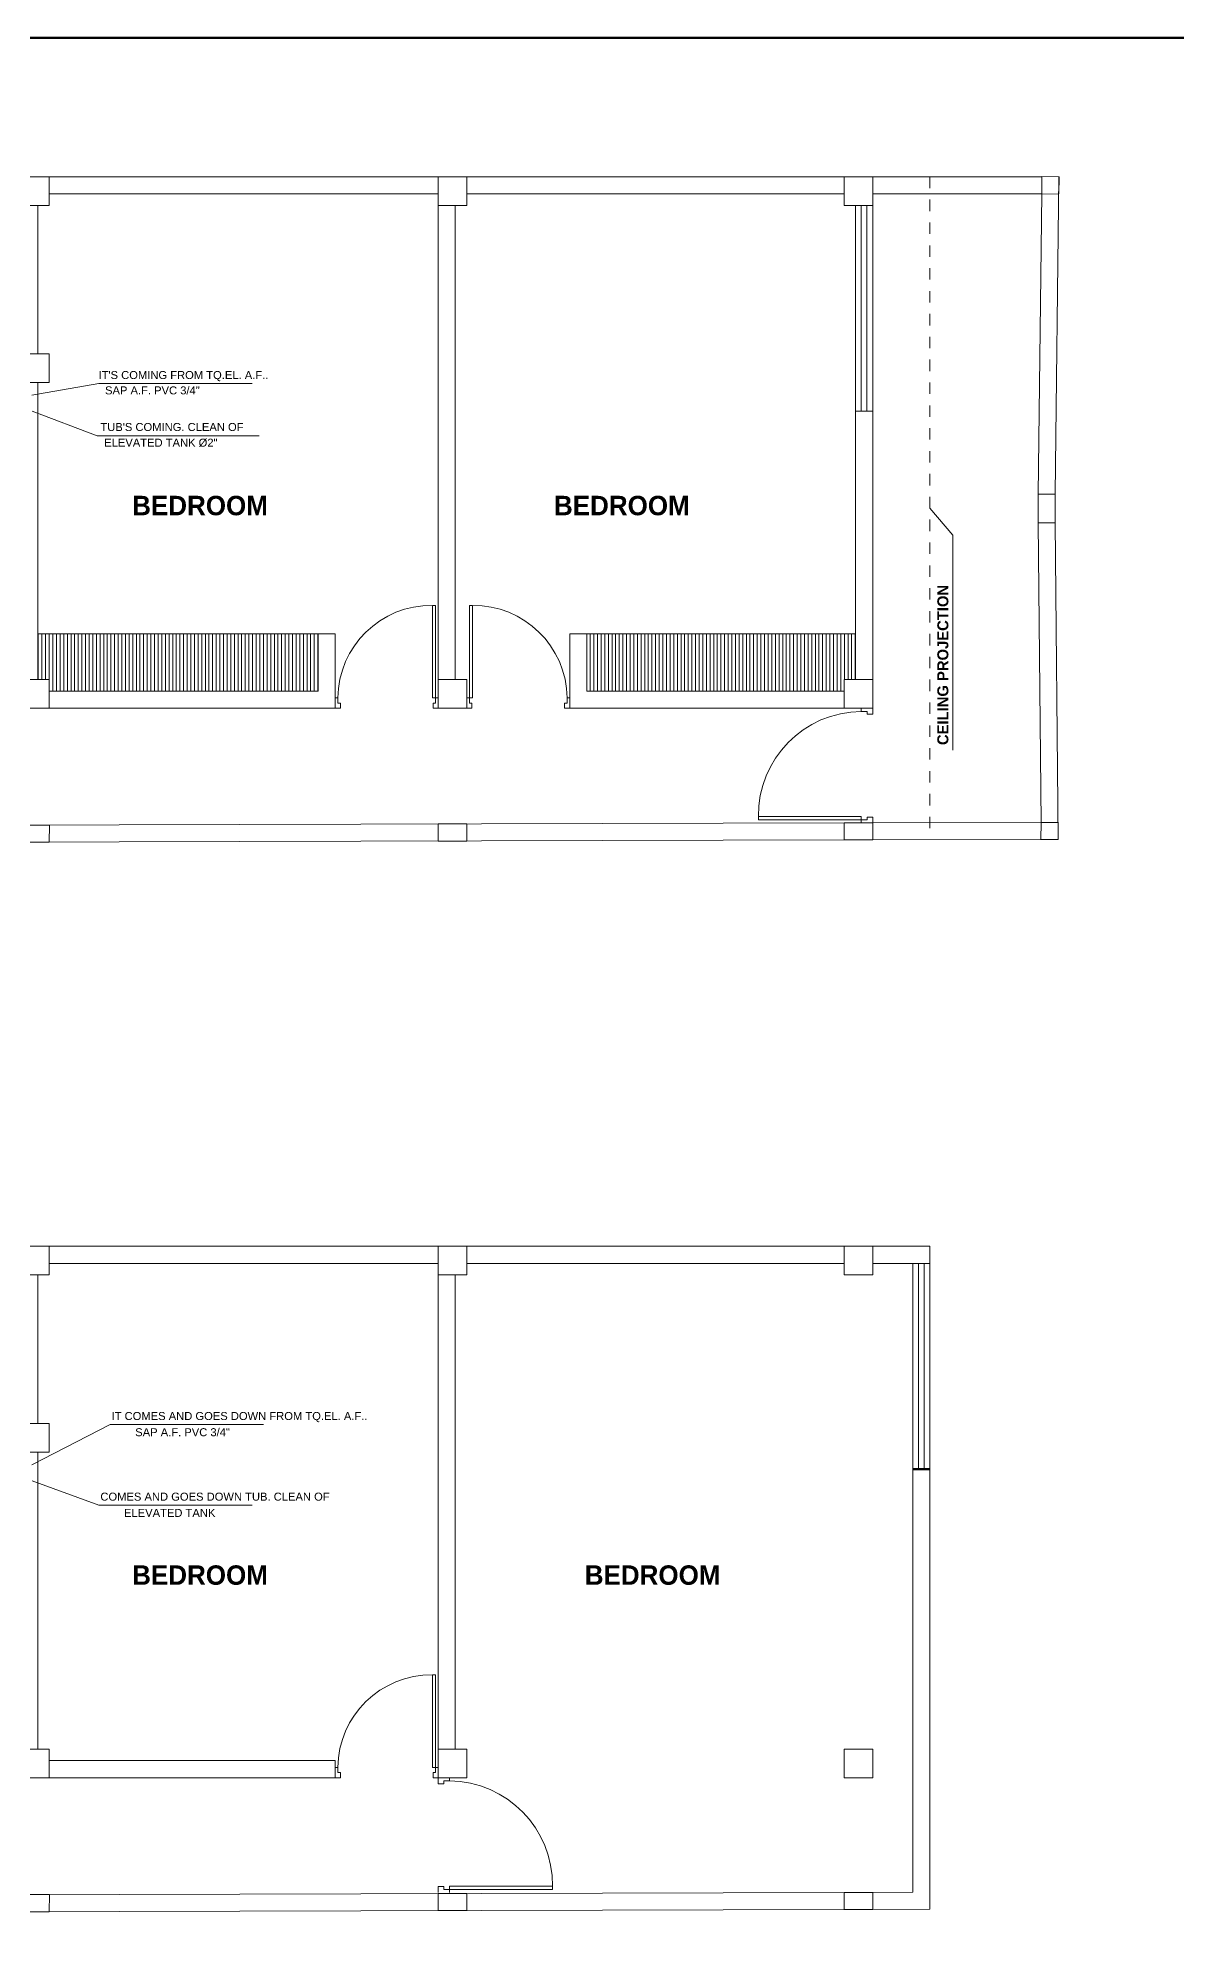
# Model space of a CAD drawing. Header units: millimetres. Extents: x 565 to 912, y 163 to 192.
# Drawn here: x 809.31 to 819.26, y 175.16 to 191.72 of the extents above; entities that cross this region are included whole.
import ezdxf

# ---------------------------------------------------------------- set-up
doc = ezdxf.new("R2010")
doc.units = ezdxf.units.MM
doc.header["$LTSCALE"] = 0.0125
doc.linetypes.add('DASHED2', pattern=[9.525, 6.35, -3.175])
for name, color, linetype, lineweight in [('EQUIPO', 2, 'Continuous', 15), ('MARKO', 186, 'Continuous', 80), ('MURO ALTO', 40, 'Continuous', 70), ('proy', 254, 'Continuous', 0), ('PROYECCCIONES', 9, 'DASHED2', 9), ('TEXTAFR', 7, 'Continuous', 0), ('TEXTURA', 210, 'Continuous', 5)]:
    doc.layers.add(name, color=color, linetype=linetype, lineweight=lineweight)
doc.styles.add('ARIAL', font='arial.ttf')
doc.styles.add('op', font='romab___.ttf')

# ---------------------------------------------------------------- blocks, each defined once
blk = doc.blocks.new('P1.0m')
at = {"layer": 'EQUIPO'}
blk.add_lwpolyline([(0.025, 0), (0.055, 0), (0.055, 0.9), (0.025, 0.9)], close=True, dxfattribs=at)
for points in [[(0, -0.1), (0.05, -0.1), (0.05, -0.05), (0.025, -0.05), (0.025, 0), (0, 0)], [(1, -0.1), (0.95, -0.1), (0.95, -0.05), (0.975, -0.05), (0.975, 0), (1, 0)]]:
    blk.add_lwpolyline(points, dxfattribs=at)
at = {"layer": 'EQUIPO', "color": 252}
blk.add_arc((0.065, -0.01), 0.91, 0.6296, 90.6296, dxfattribs=at)
blk = doc.blocks.new('P0.9m')
at = {"xscale": 0.9000092295639774, "yscale": 0.9000092295639774, "zscale": 0.9000092295639774}
blk.add_blockref('P1.0m', (-0.9, 0), dxfattribs=at)

msp = doc.modelspace()

# ---------------------------------------------------------------- hatches: boundary and pattern name
at = {"layer": 'TEXTURA'}
h = msp.add_hatch(dxfattribs=at)
h.set_pattern_fill('LINE', color=256, scale=0.01, angle=90, style=0)
h.set_pattern_definition([(90, (206.60043, 2.67575), (-0.03175, 2e-18), [])])
h.paths.add_polyline_path([(811.75703, 186.00307), (811.75703, 186.50307), (809.30669, 186.50307), (809.30669, 186.10307), (809.40669, 186.10307), (809.40669, 186.00307)])
h.paths.add_polyline_path([(816.35669, 186.00307), (816.35669, 186.10323), (816.45669, 186.10323), (816.45669, 186.50307), (814.10704, 186.50307), (814.10704, 186.00307)])

# ---------------------------------------------------------------- linework, layer by layer
at = {"layer": 'MARKO'}
msp.add_lwpolyline([(776.97475, 191.71852), (776.97475, 163.21852), (840.56801, 163.21852), (840.56801, 191.71852)], close=True, dxfattribs=at)
at = {"layer": 'MURO ALTO'}
msp.add_line((816.95669, 179.1952), (817.10669, 179.1952), dxfattribs=at)
at = {"layer": 'proy', "ltscale": 0.22}
for p, q in [((809.84095, 188.69502), (809.2529, 188.59099)), ((809.84095, 188.69502), (811.18167, 188.69502)), ((809.82466, 188.23568), (809.25722, 188.45155)), ((809.82466, 188.23568), (811.24149, 188.23568)), ((809.93867, 179.58524), (809.2529, 179.23313)), ((809.84095, 178.87957), (809.25722, 179.09369))]:
    msp.add_line(p, q, dxfattribs=at)
at = {"layer": 'proy'}
for p, q in [((817.30637, 187.36782), (817.10669, 187.6027)), ((817.30637, 185.48645), (817.30637, 187.36782))]:
    msp.add_line(p, q, dxfattribs=at)
at = {"layer": 'PROYECCCIONES'}
msp.add_line((817.10669, 190.50307), (817.10669, 184.70234), dxfattribs=at)
at = {"layer": 'TEXTAFR', "color": 8}
for p, q in [((809.93867, 179.58524), (811.2794, 179.58524)), ((809.84095, 178.87957), (811.18167, 178.87957))]:
    msp.add_line(p, q, dxfattribs=at)
at = {"layer": 'TEXTURA'}
for p, q in [((809.40669, 190.50307), (812.80704, 190.50307)), ((813.05704, 190.50307), (816.60669, 190.50307)), ((816.60669, 190.50307), (818.08668, 190.50307)), ((818.23497, 190.50307), (818.20354, 187.72509)), ((818.23497, 190.50307), (818.23669, 190.50307)), ((809.30669, 188.95307), (809.30669, 190.25307)), ((809.40669, 190.35307), (812.80704, 190.35307)), ((812.80704, 190.25307), (812.80669, 186.10323)), ((812.95669, 190.25307), (812.95669, 186.10323)), ((813.05704, 190.35307), (816.35669, 190.35307)), ((816.45669, 188.45307), (816.45669, 190.25307)), ((816.50669, 188.45307), (816.50669, 190.25307)), ((816.55669, 190.25307), (816.55669, 188.45307)), ((816.60669, 190.35307), (818.08496, 190.35307)), ((816.60669, 190.25307), (816.60669, 188.45307)), ((818.08496, 190.35307), (818.05496, 187.72509)), ((809.15669, 188.95307), (809.30669, 188.95307)), ((809.30669, 188.70307), (809.30669, 186.10307)), ((816.45669, 188.45307), (816.45669, 186.10323)), ((816.45669, 188.45307), (816.60669, 188.45307)), ((816.60669, 188.45307), (816.60669, 186.10323)), ((818.0521, 187.47509), (818.07966, 184.85361)), ((818.20129, 187.47509), (818.22797, 184.70462)), ((811.75703, 186.50307), (809.30669, 186.50307)), ((811.90703, 186.50307), (811.75703, 186.50307)), ((811.75703, 186.50307), (811.75703, 186.00307)), ((811.90703, 186.00307), (811.90703, 186.50307)), ((813.95704, 186.50307), (814.10704, 186.50307)), ((813.95704, 186.00307), (813.95704, 186.50307)), ((814.10704, 186.50307), (814.10704, 186.00307)), ((814.10704, 186.50307), (816.45669, 186.50307)), ((809.40669, 186.00307), (811.75703, 186.00307)), ((811.90703, 185.85322), (811.90703, 186.00307)), ((813.95705, 185.85307), (813.95705, 186.00307)), ((814.10704, 186.00307), (816.35669, 186.00307)), ((809.40669, 185.85317), (811.90703, 185.85322)), ((812.95669, 185.85323), (812.95669, 185.85307)), ((813.95705, 185.85307), (816.35669, 185.85307)), ((816.45669, 185.85323), (816.45669, 185.85307)), ((816.60669, 185.85323), (816.60669, 185.85307)), ((793.05669, 184.78649), (816.35669, 184.8498)), ((816.60696, 184.85048), (818.07969, 184.85576)), ((793.05669, 184.63649), (816.35669, 184.70048)), ((816.60669, 184.70048), (818.07798, 184.70572)), ((809.40669, 181.1452), (812.80704, 181.1452)), ((813.05704, 181.1452), (816.60669, 181.1452)), ((816.60669, 181.1452), (817.10669, 181.1452)), ((817.10669, 181.1452), (817.10669, 175.34448)), ((809.40669, 180.9952), (812.80704, 180.9952)), ((813.05704, 180.9952), (816.35669, 180.9952)), ((816.60669, 180.9952), (817.10669, 180.9952)), ((816.95669, 179.1952), (816.95669, 180.9952)), ((816.95669, 180.9952), (816.95669, 175.49407)), ((816.95669, 180.9952), (817.10669, 180.9952)), ((817.00669, 179.1952), (817.00669, 180.9952)), ((817.05669, 180.9952), (817.05669, 179.1952)), ((817.10669, 180.9952), (817.10669, 179.1952)), ((809.30669, 179.5952), (809.30669, 180.8952)), ((812.80704, 180.8952), (812.80669, 176.74537)), ((812.95669, 180.8952), (812.95669, 176.74537)), ((809.15669, 179.5952), (809.30669, 179.5952)), ((809.30669, 179.3452), (809.30669, 176.7452)), ((809.40669, 176.6452), (811.90703, 176.6452)), ((809.40669, 176.49531), (811.90703, 176.49535)), ((811.90703, 176.49535), (811.90703, 176.6452)), ((812.95669, 176.49537), (812.95669, 176.4952)), ((816.45669, 176.49537), (816.45669, 176.4952)), ((816.60669, 176.49537), (816.60669, 176.4952)), ((793.05669, 175.42863), (816.35669, 175.49194)), ((793.05669, 175.27863), (816.35669, 175.34262)), ((816.60669, 175.34262), (817.10669, 175.34397)), ((816.60696, 175.49262), (816.95669, 175.49397))]:
    msp.add_line(p, q, dxfattribs=at)
for points in [[(809.15669, 190.25307), (809.40669, 190.25307), (809.40669, 190.50307), (809.15669, 190.50307)], [(812.80704, 190.25307), (813.05704, 190.25307), (813.05704, 190.50307), (812.80704, 190.50307)], [(816.35669, 190.25307), (816.60669, 190.25307), (816.60669, 190.50307), (816.35669, 190.50307)], [(818.08495, 190.35192), (818.23497, 190.35307), (818.23669, 190.50307), (818.0867, 190.50478)], [(809.15669, 188.70307), (809.40669, 188.70307), (809.40669, 188.95307), (809.15669, 188.95307)], [(818.05496, 187.72509), (818.20354, 187.72509), (818.20354, 187.47509), (818.0521, 187.47509)], [(809.15669, 185.85307), (809.40669, 185.85307), (809.40669, 186.10307), (809.15669, 186.10307)], [(812.80704, 186.10323), (813.05704, 186.10323), (813.05704, 185.85323), (812.80704, 185.85323)], [(816.35669, 186.10323), (816.60669, 186.10323), (816.60669, 185.85323), (816.35669, 185.85323)], [(809.15669, 184.68023), (809.40669, 184.68023), (809.40696, 184.83092), (809.15696, 184.83024)], [(812.80707, 184.69015), (813.05707, 184.69015), (813.05704, 184.84083), (812.80669, 184.84015)], [(816.35669, 184.70048), (816.60669, 184.70048), (816.60696, 184.85048), (816.35669, 184.8498)], [(818.07966, 184.85361), (818.22824, 184.85401), (818.22797, 184.70401), (818.07798, 184.70572)], [(809.15669, 180.8952), (809.40669, 180.8952), (809.40669, 181.1452), (809.15669, 181.1452)], [(812.80704, 180.8952), (813.05704, 180.8952), (813.05704, 181.1452), (812.80704, 181.1452)], [(816.35669, 180.8952), (816.60669, 180.8952), (816.60669, 181.1452), (816.35669, 181.1452)], [(809.15669, 179.3452), (809.40669, 179.3452), (809.40669, 179.5952), (809.15669, 179.5952)], [(809.15669, 176.4952), (809.40669, 176.4952), (809.40669, 176.7452), (809.15669, 176.7452)], [(812.80704, 176.74537), (813.05704, 176.74537), (813.05704, 176.49537), (812.80704, 176.49537)], [(816.35669, 176.74537), (816.60669, 176.74537), (816.60669, 176.49537), (816.35669, 176.49537)], [(809.15669, 175.32237), (809.40669, 175.32237), (809.40696, 175.47305), (809.15696, 175.47237)], [(812.80707, 175.33229), (813.05707, 175.33229), (813.05704, 175.48297), (812.80669, 175.48229)], [(816.35669, 175.34262), (816.60669, 175.34262), (816.60696, 175.49262), (816.35669, 175.49194)]]:
    msp.add_lwpolyline(points, close=True, dxfattribs=at)

# ---------------------------------------------------------------- block references
at = {"layer": 'TEXTURA', "xscale": -1}
for p in [(811.90703, 185.94323), (811.90703, 176.58537)]:
    msp.add_blockref('P0.9m', p, dxfattribs=at)
at = {"layer": 'TEXTURA'}
msp.add_blockref('P0.9m', (813.95705, 185.94323), dxfattribs=at)
at = {"layer": 'TEXTURA', "rotation": 90}
msp.add_blockref('P1.0m', (816.50696, 184.85048), dxfattribs=at)
at = {"layer": 'TEXTURA', "xscale": -1, "rotation": 270}
msp.add_blockref('P1.0m', (812.90704, 175.49262), dxfattribs=at)

# ---------------------------------------------------------------- texts
at = {"layer": 'proy', "ltscale": 0.22, "style": 'ARIAL'}
for s, p in [("IT'S COMING FROM TQ.EL. A.F..", (809.83696, 188.73328, -3.41496)), ('SAP A.F. PVC 3/4"', (809.89398, 188.59896, -3.41496)), ("TUB'S COMING. CLEAN OF", (809.85325, 188.27865, -3.41496)), ('ELEVATED TANK %%C2"', (809.88665, 188.14148, -3.41496))]:
    msp.add_text(s, height=0.07, dxfattribs=at).set_placement(p)
at = {"layer": 'proy', "style": 'op'}
for p in [(810.13101, 187.54143), (813.8194, 187.54143), (810.13101, 178.18356), (814.08848, 178.18356)]:
    msp.add_text('BEDROOM', height=0.17, dxfattribs=at).set_placement(p)
msp.add_text('CEILING PROJECTION', height=0.0967298, rotation=90, dxfattribs=at).set_placement((817.26832, 185.53072))
at = {"layer": 'TEXTAFR', "style": 'ARIAL'}
for s, p in [('IT COMES AND GOES DOWN FROM TQ.EL. A.F..', (809.95097, 179.62525, -3.41496)), ('SAP A.F. PVC 3/4"', (810.15786, 179.48332, -3.41496)), ('COMES AND GOES DOWN TUB. CLEAN OF', (809.85325, 178.91958, -3.41496)), ('ELEVATED TANK', (810.06014, 178.77765, -3.41496))]:
    msp.add_text(s, height=0.07, dxfattribs=at).set_placement(p)

doc.saveas('drawing.dxf')
